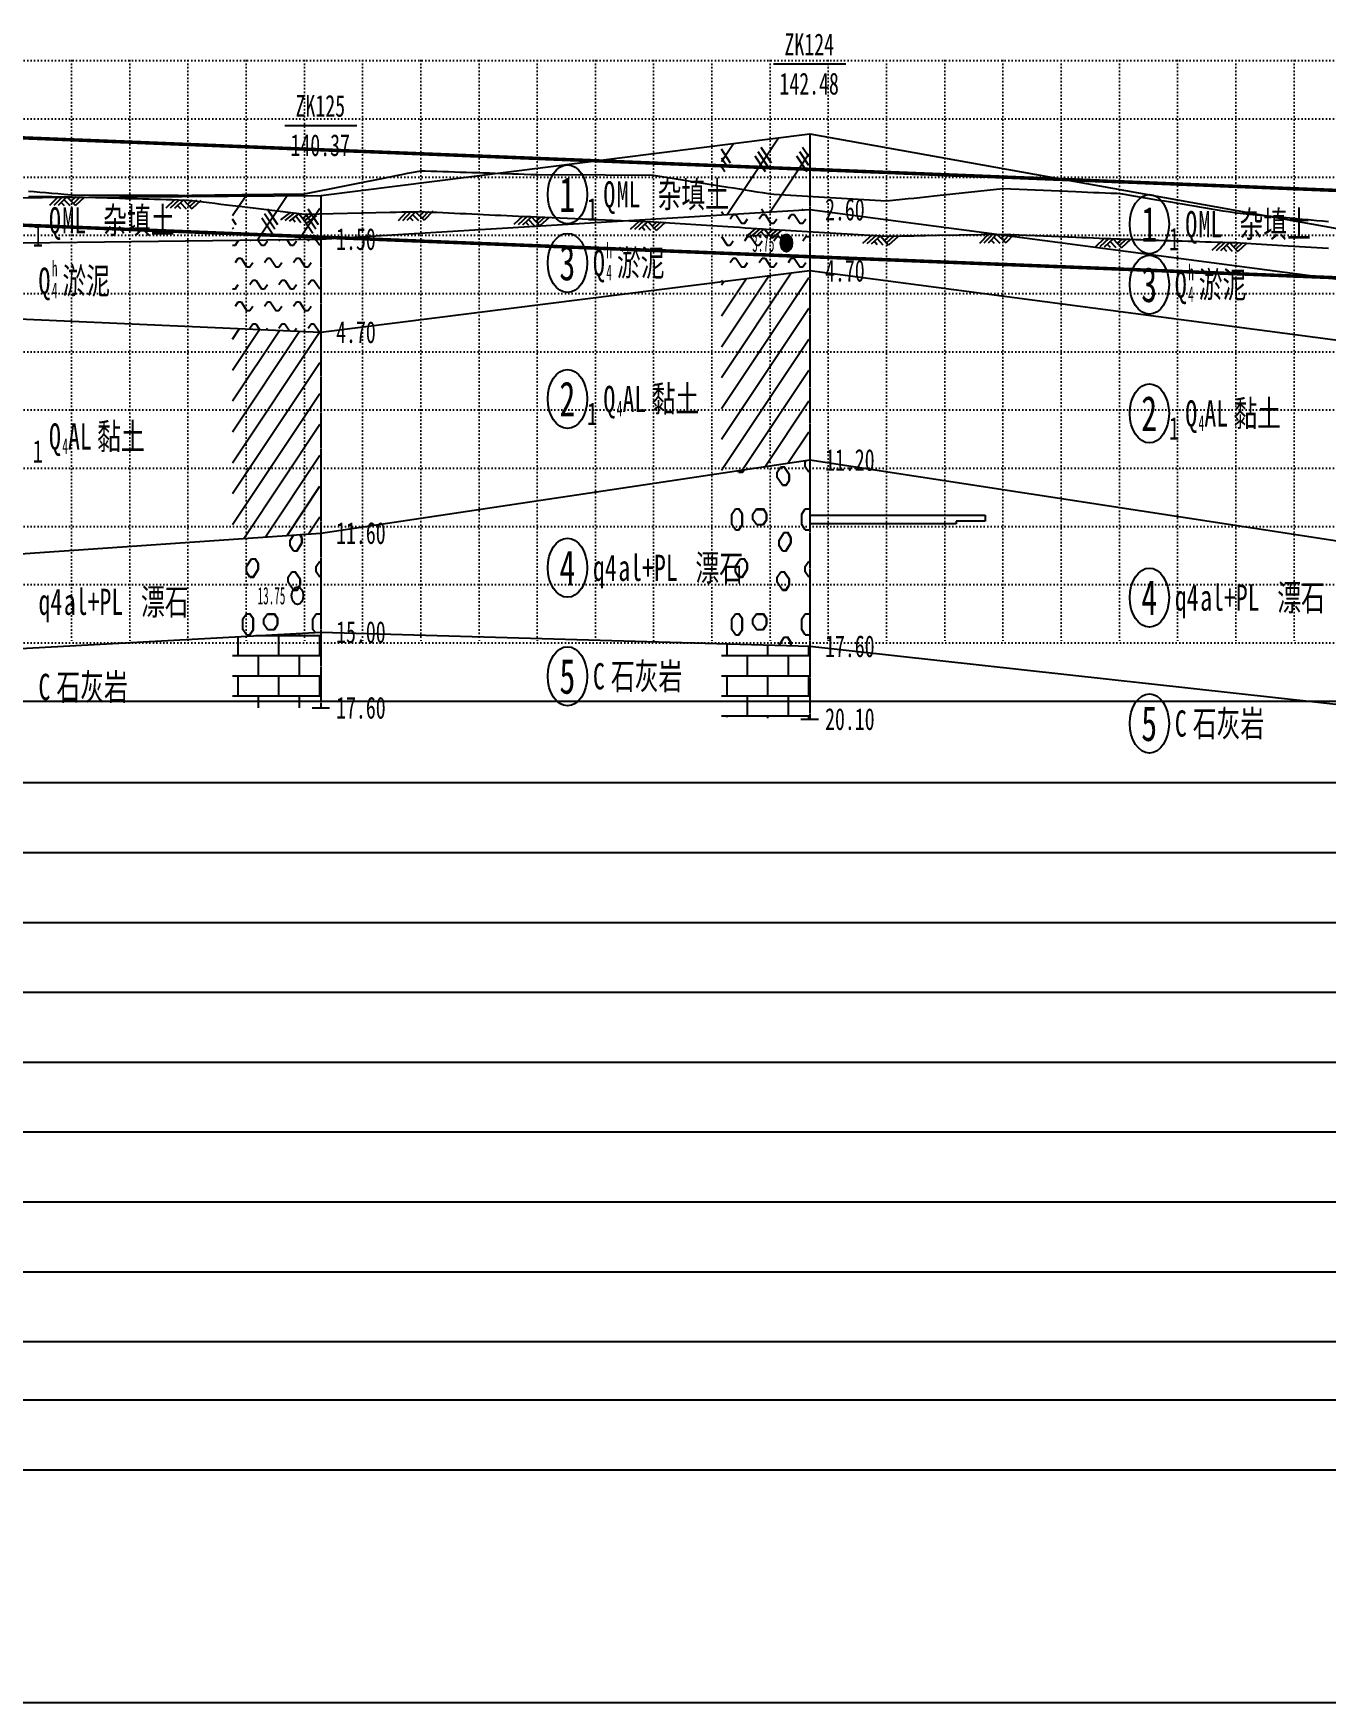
# Model space of a CAD drawing. Extents: x 529262 to 576451, y 2694391 to 2717535.
# Drawn here: x 571869.7 to 572091.7, y 2706953.4 to 2707240 of the extents above; entities that cross this region are included whole.
import ezdxf

# ---------------------------------------------------------------- set-up
doc = ezdxf.new("R2010")
doc.units = 0
doc.linetypes.add('DOT', pattern=[6.35, 0, -6.35])
doc.linetypes.add('sx', pattern=[10, 5, 0, 5, 0])
for name, color, linetype in [('GiCAD_PouMian', 7, 'Continuous'), ('GICAD_QUYANG', 7, 'Continuous'), ('GPSCOMMON', 7, 'Continuous'), ('PP-COM', 7, 'Continuous'), ('地质-原位曲线', 7, 'Continuous'), ('地质-地层符号', 3, 'Continuous'), ('地质-地层线', 7, 'Continuous'), ('地质-地面线', 7, 'Continuous'), ('地质-填充花纹', 4, 'Continuous'), ('地质-文字', 7, 'Continuous'), ('地质-钻孔', 7, 'Continuous'), ('纵断_分栏线', 5, 'Continuous'), ('纵断_地面线', 3, 'Continuous'), ('纵断_标注', 2, 'Continuous'), ('纵断_设计线', 1, 'Continuous'), ('纵断_高程网格', 8, 'DOT')]:
    doc.layers.add(name, color=color, linetype=linetype)
doc.layers.add('纵断雨水管', color=152, linetype='Continuous', lineweight=60)
doc.styles.add('LZ_FONTS_FS', font='', dxfattribs={"width": 0.7})
doc.styles.add('地层编号', font='', dxfattribs={"width": 0.7, "height": 4})
doc.styles.add('层底标注', font='', dxfattribs={"width": 0.7, "height": 2.5})
doc.styles.add('岩土名称', font='', dxfattribs={"width": 0.7, "height": 3})
doc.styles.add('时代', font='', dxfattribs={"width": 0.7, "height": 3})
doc.styles.add('钻孔标注', font='', dxfattribs={"width": 0.7, "height": 2.5})
doc.styles.get('LZ_FONTS_FS').set_extended_font_data('FangSong_GB2312')
doc.styles.get('地层编号').set_extended_font_data('FangSong_GB2312')
doc.styles.get('层底标注').set_extended_font_data('FangSong_GB2312')
doc.styles.get('岩土名称').set_extended_font_data('FangSong_GB2312')
doc.styles.get('时代').set_extended_font_data('FangSong_GB2312')
doc.styles.get('钻孔标注').set_extended_font_data('FangSong_GB2312')
doc.linetypes.add('bzhjcx', pattern='A,0.001,[2,XX1.shx,S=1,R=0,X=1,Y=0],-2', length=2.001)

# ---------------------------------------------------------------- blocks, each defined once
blk = doc.blocks.new('VSDesignLineBlock')
at = {"color": 0, "linetype": 'Continuous'}
for p, q in [((-1.5, 0), (-3, -1.5)), ((-0.75, 0), (-2.25, -1.5)), ((0, 0), (-1.5, -1.5)), ((0, 0), (1.5, -1.5)), ((1.5, 0), (0.75, -0.75)), ((2.25, 0), (1.12, -1.12)), ((3, 0), (1.5, -1.5)), ((-0.98, -0.98), (-0.46, -1.5)), ((-0.5, -0.5), (0.5, -1.5))]:
    blk.add_line(p, q, dxfattribs=at)
blk = doc.blocks.new('A$C08401F54')
at = {"layer": 'GiCAD_PouMian'}
h = blk.add_hatch(color=8, dxfattribs=at)
edge = h.paths.add_edge_path()
edge.add_arc((442.8, -27.79), 1, 0, 360)
at = {"layer": 'GICAD_QUYANG', "color": 8}
for centre in [(442.8, -27.79), (358.81, -68.16)]:
    blk.add_circle(centre, 1, dxfattribs=at)
at = {"layer": '地质-原位曲线', "color": 8, "linetype": 'Continuous'}
for p, q in [((446.95, -58.95), (476.95, -58.95)), ((476.95, -58.95), (476.95, -59.29)), ((471.95, -59.95), (446.95, -59.95)), ((476.95, -59.62), (471.95, -59.62)), ((471.95, -59.62), (471.95, -59.95)), ((476.95, -59.29), (476.95, -59.62))]:
    blk.add_line(p, q, dxfattribs=at)
at = {"layer": '地质-地层符号', "color": 8, "linetype": 'Continuous'}
for centre in [(405.19, -22.22), (505.15, -25.63), (405.19, -30.06), (505.15, -32.55), (405.19, -45.64), (505.15, -47.3), (405.19, -64.97), (505.15, -68.38), (405.19, -77.39), (505.15, -82.8)]:
    blk.add_ellipse(centre, major_axis=(0, 3.38), ratio=1, dxfattribs=at)
at = {"layer": '地质-地层线', "color": 8}
for p, q in [((362.81, -27.33), (446.8, -23.95)), ((446.8, -23.95), (562.72, -34.14)), ((256.31, -28.22), (362.81, -27.33)), ((362.81, -37.99), (446.8, -30.95)), ((446.8, -30.95), (562.72, -41.14)), ((256.31, -34.88), (362.81, -37.99)), ((362.81, -60.99), (446.8, -52.62)), ((446.8, -52.62), (562.72, -64.47)), ((256.31, -65.88), (362.81, -60.99))]:
    blk.add_line(p, q, dxfattribs=at)
at = {"layer": '地质-地层线', "color": 8, "linetype": 'bzhjcx'}
for p, q in [((256.31, -76.22), (362.81, -72.33)), ((362.81, -72.33), (446.8, -73.95)), ((446.8, -73.95), (562.72, -82.47))]:
    blk.add_line(p, q, dxfattribs=at)
at = {"layer": '地质-地面线', "color": 8, "linetype": 'Continuous'}
for p, q in [((362.81, -22.33), (446.8, -15.29)), ((446.8, -15.29), (562.72, -29.14)), ((256.31, -22.88), (362.81, -22.33))]:
    blk.add_line(p, q, dxfattribs=at)
at = {"layer": '地质-填充花纹', "color": 8, "linetype": 'Continuous'}
for p, q in [((431.65, -18.44), (433.71, -16.38)), ((433.22, -18.63), (431.65, -17.06)), ((432.64, -24.52), (441.43, -15.74)), ((440.22, -18.63), (438.45, -16.86)), ((446.65, -17.91), (445.59, -16.86)), ((432.72, -19.13), (431.65, -18.06)), ((432.22, -19.63), (431.65, -19.06)), ((439.22, -19.63), (437.45, -17.86)), ((439.72, -19.13), (437.95, -17.36)), ((440.01, -24.23), (446.65, -17.59)), ((446.36, -19.63), (444.59, -17.86)), ((446.65, -18.91), (445.09, -17.36)), ((347.66, -24.65), (349.92, -22.39)), ((351.97, -27.42), (357.03, -22.36)), ((354.94, -26.2), (353.17, -24.43)), ((355.44, -25.7), (353.67, -23.93)), ((359.1, -27.36), (362.66, -23.79)), ((361.94, -26.2), (360.17, -24.43)), ((362.44, -25.7), (360.67, -23.93)), ((432, -24.55), (431.65, -24.2)), ((433.14, -25.03), (433.64, -24.53)), ((433.64, -24.53), (434.14, -24.53)), ((434.14, -24.54), (435.14, -25.54)), ((438.14, -25.03), (438.64, -24.53)), ((438.87, -24.27), (438.52, -23.93)), ((438.64, -24.53), (439.14, -24.53)), ((439.14, -24.54), (440.14, -25.54)), ((443.14, -25.03), (443.64, -24.53)), ((443.64, -24.53), (444.14, -24.53)), ((444.14, -24.54), (445.14, -25.54)), ((445.6, -24), (445.52, -23.93)), ((348.3, -25.7), (347.66, -25.06)), ((347.8, -26.2), (347.66, -26.06)), ((354.44, -26.7), (352.67, -24.93)), ((361.44, -26.7), (359.67, -24.93)), ((435.14, -25.53), (435.64, -25.53)), ((435.64, -25.53), (436.14, -25.03)), ((440.14, -25.53), (440.64, -25.53)), ((440.64, -25.53), (441.14, -25.03)), ((445.14, -25.53), (445.64, -25.53)), ((445.64, -25.53), (446.14, -25.03)), ((347.66, -28.03), (348.14, -28.03)), ((348.14, -28.03), (348.64, -27.53)), ((350.64, -27.53), (350.75, -27.43)), ((352.01, -27.42), (352.64, -28.04)), ((352.64, -28.03), (353.14, -28.03)), ((353.14, -28.03), (353.64, -27.53)), ((355.64, -27.53), (355.79, -27.39)), ((356.97, -27.38), (357.64, -28.04)), ((357.64, -28.03), (358.14, -28.03)), ((358.14, -28.03), (358.64, -27.53)), ((360.64, -27.53), (360.84, -27.34)), ((361.93, -27.33), (362.64, -28.04)), ((362.64, -28.03), (362.66, -28.03)), ((431.65, -27.06), (432.64, -28.04)), ((432.64, -28.03), (433.14, -28.03)), ((433.14, -28.03), (433.64, -27.53)), ((435.64, -27.53), (436.14, -27.03)), ((436.14, -27.03), (436.64, -27.03)), ((436.64, -27.04), (437.64, -28.04)), ((437.64, -28.03), (438.14, -28.03)), ((438.14, -28.03), (438.64, -27.53)), ((440.64, -27.53), (441.14, -27.03)), ((441.14, -27.03), (441.64, -27.03)), ((441.64, -27.04), (442.64, -28.04)), ((442.64, -28.03), (443.14, -28.03)), ((443.14, -28.03), (443.64, -27.53)), ((445.64, -27.53), (446.14, -27.03)), ((446.14, -27.03), (446.64, -27.03)), ((446.64, -27.04), (446.65, -27.06)), ((348.14, -30.03), (348.64, -29.53)), ((348.64, -29.53), (349.14, -29.53)), ((349.14, -29.54), (350.14, -30.54)), ((350.14, -30.53), (350.64, -30.53)), ((350.64, -30.53), (351.14, -30.03)), ((353.14, -30.03), (353.64, -29.53)), ((353.64, -29.53), (354.14, -29.53)), ((354.14, -29.54), (355.14, -30.54)), ((355.14, -30.53), (355.64, -30.53)), ((355.64, -30.53), (356.14, -30.03)), ((358.14, -30.03), (358.64, -29.53)), ((358.64, -29.53), (359.14, -29.53)), ((359.14, -29.54), (360.14, -30.54)), ((360.14, -30.53), (360.64, -30.53)), ((360.64, -30.53), (361.14, -30.03)), ((433.14, -30.03), (433.64, -29.53)), ((433.64, -29.53), (434.14, -29.53)), ((434.14, -29.54), (435.14, -30.54)), ((435.14, -30.53), (435.64, -30.53)), ((435.64, -30.53), (436.14, -30.03)), ((438.14, -30.03), (438.64, -29.53)), ((438.64, -29.53), (439.14, -29.53)), ((439.14, -29.54), (440.14, -30.54)), ((440.14, -30.53), (440.64, -30.53)), ((440.64, -30.53), (441.14, -30.03)), ((443.14, -30.03), (443.64, -29.53)), ((443.64, -29.53), (444.14, -29.53)), ((444.14, -29.54), (445.14, -30.54)), ((445.14, -30.53), (445.64, -30.53)), ((445.64, -30.53), (446.14, -30.03)), ((350.64, -32.53), (351.14, -32.03)), ((351.14, -32.03), (351.64, -32.03)), ((351.64, -32.04), (352.64, -33.04)), ((355.64, -32.53), (356.14, -32.03)), ((356.14, -32.03), (356.64, -32.03)), ((356.64, -32.04), (357.64, -33.04)), ((360.64, -32.53), (361.14, -32.03)), ((361.14, -32.03), (361.64, -32.03)), ((361.64, -32.04), (362.64, -33.04)), ((431.65, -43.19), (443.62, -31.22)), ((431.65, -39.66), (439.77, -31.54)), ((431.65, -46.73), (446.65, -31.73)), ((431.65, -36.12), (435.91, -31.87)), ((431.65, -32.06), (431.8, -32.21)), ((431.65, -32.59), (432.05, -32.19)), ((347.66, -33.03), (348.14, -33.03)), ((348.14, -33.03), (348.64, -32.53)), ((352.64, -33.03), (353.14, -33.03)), ((353.14, -33.03), (353.64, -32.53)), ((357.64, -33.03), (358.14, -33.03)), ((358.14, -33.03), (358.64, -32.53)), ((362.64, -33.03), (362.66, -33.03)), ((348.14, -35.03), (348.64, -34.53)), ((348.64, -34.53), (349.14, -34.53)), ((349.14, -34.54), (350.14, -35.54)), ((350.14, -35.53), (350.64, -35.53)), ((350.64, -35.53), (351.14, -35.03)), ((353.14, -35.03), (353.64, -34.53)), ((353.64, -34.53), (354.14, -34.53)), ((354.14, -34.54), (355.14, -35.54)), ((355.14, -35.53), (355.64, -35.53)), ((355.64, -35.53), (356.14, -35.03)), ((358.14, -35.03), (358.64, -34.53)), ((358.64, -34.53), (359.14, -34.53)), ((359.14, -34.54), (360.14, -35.54)), ((360.14, -35.53), (360.64, -35.53)), ((360.64, -35.53), (361.14, -35.03)), ((431.65, -50.26), (446.65, -35.26)), ((347.66, -38.79), (348.87, -37.59)), ((347.66, -42.33), (352.3, -37.69)), ((347.66, -45.86), (355.74, -37.79)), ((347.66, -49.4), (359.18, -37.89)), ((347.66, -52.94), (362.61, -37.99)), ((348.6, -37.58), (348.64, -37.53)), ((350.64, -37.53), (351.14, -37.03)), ((351.14, -37.03), (351.64, -37.03)), ((351.64, -37.04), (352.28, -37.69)), ((353.46, -37.72), (353.64, -37.53)), ((355.64, -37.53), (356.14, -37.03)), ((356.14, -37.03), (356.64, -37.03)), ((356.64, -37.04), (357.43, -37.84)), ((358.32, -37.86), (358.64, -37.53)), ((360.64, -37.53), (361.14, -37.03)), ((361.14, -37.03), (361.64, -37.03)), ((361.64, -37.04), (362.58, -37.99)), ((431.65, -53.8), (446.65, -38.8)), ((347.66, -56.47), (362.66, -41.47)), ((435.21, -53.78), (446.65, -42.34)), ((347.66, -60.01), (362.66, -45.01)), ((439.14, -53.38), (446.65, -45.87)), ((349.6, -61.6), (362.66, -48.54)), ((443.06, -52.99), (446.65, -49.41)), ((353.31, -61.43), (362.66, -52.08)), ((441.24, -54.03), (441.84, -53.43)), ((441.84, -53.43), (442.44, -53.43)), ((443.28, -54.33), (442.38, -53.43)), ((443.34, -54.33), (442.44, -53.43)), ((446.04, -52.83), (446.2, -52.68)), ((446.04, -53.43), (446.04, -52.83)), ((446.64, -54.03), (446.04, -53.43)), ((434.64, -54.03), (434.46, -53.85)), ((434.64, -53.97), (435.24, -53.97)), ((434.64, -54.03), (435.24, -54.03)), ((435.18, -54.03), (435.47, -53.75)), ((435.24, -54.03), (435.54, -53.74)), ((441.24, -54.63), (441.24, -54.03)), ((442.14, -55.53), (441.24, -54.63)), ((442.68, -55.53), (443.28, -54.93)), ((442.74, -55.53), (443.34, -54.93)), ((443.28, -54.93), (443.28, -54.33)), ((443.34, -54.93), (443.34, -54.33)), ((446.64, -53.97), (446.65, -53.97)), ((446.64, -54.03), (446.65, -54.03)), ((357.02, -61.26), (362.66, -55.61)), ((442.14, -55.47), (442.74, -55.47)), ((442.14, -55.53), (442.74, -55.53)), ((360.72, -61.09), (362.66, -59.15)), ((433.44, -58.83), (434.04, -58.23)), ((433.44, -60.03), (433.44, -58.83)), ((434.04, -58.23), (434.64, -58.23)), ((435.18, -58.83), (434.58, -58.23)), ((435.24, -58.83), (434.64, -58.23)), ((435.18, -60.03), (435.18, -58.83)), ((435.24, -60.03), (435.24, -58.83)), ((437.04, -58.83), (437.64, -58.23)), ((437.04, -59.43), (437.04, -58.83)), ((437.64, -58.23), (438.84, -58.23)), ((437.64, -58.29), (438.84, -58.29)), ((439.38, -58.83), (438.78, -58.23)), ((439.44, -58.83), (438.84, -58.23)), ((439.38, -59.43), (439.38, -58.83)), ((439.44, -59.43), (439.44, -58.83)), ((445.44, -58.83), (446.04, -58.23)), ((445.44, -60.03), (445.44, -58.83)), ((446.04, -58.23), (446.64, -58.23)), ((446.65, -58.3), (446.58, -58.23)), ((446.65, -58.24), (446.64, -58.23)), ((359.64, -61.53), (359.27, -61.16)), ((434.04, -60.63), (433.44, -60.03)), ((434.04, -60.63), (434.64, -60.63)), ((434.58, -60.63), (435.18, -60.03)), ((434.64, -60.63), (435.24, -60.03)), ((437.64, -60.03), (437.04, -59.43)), ((437.64, -60.03), (438.84, -60.03)), ((438.78, -60.03), (439.38, -59.43)), ((438.84, -60.03), (439.44, -59.43)), ((441.54, -61.83), (442.44, -60.93)), ((442.38, -60.93), (442.98, -60.93)), ((442.44, -60.93), (443.04, -60.93)), ((443.58, -61.53), (442.98, -60.93)), ((443.64, -61.53), (443.04, -60.93)), ((446.04, -60.63), (445.44, -60.03)), ((446.04, -60.63), (446.64, -60.63)), ((446.58, -60.63), (446.65, -60.57)), ((446.64, -60.63), (446.65, -60.63)), ((357.54, -61.83), (358.17, -61.21)), ((357.54, -62.43), (357.54, -61.83)), ((358.14, -63.03), (357.54, -62.43)), ((358.14, -63.03), (358.74, -63.03)), ((358.68, -63.03), (359.58, -62.13)), ((358.74, -63.03), (359.64, -62.13)), ((359.58, -61.53), (359.21, -61.16)), ((359.58, -62.13), (359.58, -61.53)), ((359.64, -62.13), (359.64, -61.53)), ((441.54, -62.43), (441.54, -61.83)), ((442.14, -63.03), (441.54, -62.43)), ((442.14, -63.03), (442.74, -63.03)), ((442.68, -63.03), (443.58, -62.13)), ((442.74, -63.03), (443.64, -62.13)), ((443.58, -62.13), (443.58, -61.53)), ((443.64, -62.13), (443.64, -61.53)), ((350.04, -64.83), (350.94, -63.93)), ((350.04, -65.43), (350.04, -64.83)), ((350.94, -63.93), (351.54, -63.93)), ((352.08, -64.53), (351.48, -63.93)), ((352.14, -64.53), (351.54, -63.93)), ((352.08, -65.13), (352.08, -64.53)), ((352.14, -65.13), (352.14, -64.53)), ((362.04, -64.83), (362.66, -64.22)), ((362.04, -65.43), (362.04, -64.83)), ((434.04, -64.83), (434.94, -63.93)), ((434.04, -65.43), (434.04, -64.83)), ((434.94, -63.93), (435.54, -63.93)), ((436.08, -64.53), (435.48, -63.93)), ((436.14, -64.53), (435.54, -63.93)), ((436.08, -65.13), (436.08, -64.53)), ((436.14, -65.13), (436.14, -64.53)), ((446.04, -64.83), (446.65, -64.23)), ((446.04, -65.43), (446.04, -64.83)), ((350.64, -66.03), (350.04, -65.43)), ((350.64, -65.97), (351.24, -65.97)), ((350.64, -66.03), (351.24, -66.03)), ((351.18, -66.03), (352.08, -65.13)), ((351.24, -66.03), (352.14, -65.13)), ((357.24, -66.03), (357.84, -65.43)), ((357.24, -66.63), (357.24, -66.03)), ((358.14, -67.53), (357.24, -66.63)), ((357.84, -65.43), (358.44, -65.43)), ((359.28, -66.33), (358.38, -65.43)), ((359.34, -66.33), (358.44, -65.43)), ((359.28, -66.93), (359.28, -66.33)), ((359.34, -66.93), (359.34, -66.33)), ((362.64, -66.03), (362.04, -65.43)), ((362.64, -65.97), (362.66, -65.97)), ((362.64, -66.03), (362.66, -66.03)), ((434.64, -66.03), (434.04, -65.43)), ((434.64, -65.97), (435.24, -65.97)), ((434.64, -66.03), (435.24, -66.03)), ((435.18, -66.03), (436.08, -65.13)), ((435.24, -66.03), (436.14, -65.13)), ((441.24, -66.03), (441.84, -65.43)), ((441.24, -66.63), (441.24, -66.03)), ((442.14, -67.53), (441.24, -66.63)), ((441.84, -65.43), (442.44, -65.43)), ((443.28, -66.33), (442.38, -65.43)), ((443.34, -66.33), (442.44, -65.43)), ((443.28, -66.93), (443.28, -66.33)), ((443.34, -66.93), (443.34, -66.33)), ((446.64, -66.03), (446.04, -65.43)), ((446.64, -65.97), (446.65, -65.97)), ((446.64, -66.03), (446.65, -66.03)), ((358.14, -67.47), (358.74, -67.47)), ((358.14, -67.53), (358.74, -67.53)), ((358.68, -67.53), (359.28, -66.93)), ((358.74, -67.53), (359.34, -66.93)), ((442.14, -67.47), (442.74, -67.47)), ((442.14, -67.53), (442.74, -67.53)), ((442.68, -67.53), (443.28, -66.93)), ((442.74, -67.53), (443.34, -66.93)), ((349.44, -70.83), (350.04, -70.23)), ((350.04, -70.23), (350.64, -70.23)), ((351.18, -70.83), (350.58, -70.23)), ((351.24, -70.83), (350.64, -70.23)), ((353.04, -70.83), (353.64, -70.23)), ((353.64, -70.23), (354.84, -70.23)), ((353.64, -70.29), (354.84, -70.29)), ((355.38, -70.83), (354.78, -70.23)), ((355.44, -70.83), (354.84, -70.23)), ((361.44, -70.83), (362.04, -70.23)), ((362.04, -70.23), (362.64, -70.23)), ((362.66, -70.31), (362.58, -70.23)), ((362.66, -70.25), (362.64, -70.23)), ((433.44, -70.83), (434.04, -70.23)), ((434.04, -70.23), (434.64, -70.23)), ((435.18, -70.83), (434.58, -70.23)), ((435.24, -70.83), (434.64, -70.23)), ((437.04, -70.83), (437.64, -70.23)), ((437.64, -70.23), (438.84, -70.23)), ((437.64, -70.29), (438.84, -70.29)), ((439.38, -70.83), (438.78, -70.23)), ((439.44, -70.83), (438.84, -70.23)), ((445.44, -70.83), (446.04, -70.23)), ((446.04, -70.23), (446.64, -70.23)), ((446.65, -70.3), (446.58, -70.23)), ((446.65, -70.24), (446.64, -70.23)), ((349.44, -72.03), (349.44, -70.83)), ((350.04, -72.63), (349.44, -72.03)), ((350.58, -72.63), (351.18, -72.03)), ((350.64, -72.63), (351.24, -72.03)), ((351.18, -72.03), (351.18, -70.83)), ((351.24, -72.03), (351.24, -70.83)), ((353.04, -71.43), (353.04, -70.83)), ((353.64, -72.03), (353.04, -71.43)), ((353.64, -72.03), (354.84, -72.03)), ((354.78, -72.03), (355.38, -71.43)), ((354.84, -72.03), (355.44, -71.43)), ((355.38, -71.43), (355.38, -70.83)), ((355.44, -71.43), (355.44, -70.83)), ((359.14, -72.73), (359.14, -72.46)), ((361.44, -72.03), (361.44, -70.83)), ((361.77, -72.36), (361.44, -72.03)), ((433.44, -72.03), (433.44, -70.83)), ((434.04, -72.63), (433.44, -72.03)), ((434.58, -72.63), (435.18, -72.03)), ((434.64, -72.63), (435.24, -72.03)), ((435.18, -72.03), (435.18, -70.83)), ((435.24, -72.03), (435.24, -70.83)), ((437.04, -71.43), (437.04, -70.83)), ((437.64, -72.03), (437.04, -71.43)), ((437.64, -72.03), (438.84, -72.03)), ((438.78, -72.03), (439.38, -71.43)), ((438.84, -72.03), (439.44, -71.43)), ((439.38, -71.43), (439.38, -70.83)), ((439.44, -71.43), (439.44, -70.83)), ((445.44, -72.03), (445.44, -70.83)), ((446.04, -72.63), (445.44, -72.03)), ((446.58, -72.63), (446.65, -72.57)), ((348.64, -75.03), (348.64, -72.84)), ((350.04, -72.63), (350.64, -72.63)), ((351.65, -72.73), (362.66, -72.73)), ((352.14, -72.73), (352.14, -72.72)), ((355.64, -75.03), (355.64, -72.73)), ((362.64, -75.03), (362.64, -72.73)), ((432.64, -75.03), (432.64, -73.68)), ((434.04, -72.63), (434.64, -72.63)), ((439.64, -75.03), (439.64, -73.81)), ((441.54, -73.83), (442.44, -72.93)), ((441.54, -73.85), (441.54, -73.83)), ((442.38, -72.93), (442.98, -72.93)), ((442.44, -72.93), (443.04, -72.93)), ((443.58, -73.53), (442.98, -72.93)), ((443.64, -73.53), (443.04, -72.93)), ((443.58, -73.89), (443.58, -73.53)), ((443.64, -73.89), (443.64, -73.53)), ((446.04, -72.63), (446.64, -72.63)), ((446.64, -72.63), (446.65, -72.63)), ((446.64, -75.03), (446.64, -73.95)), ((347.66, -75.03), (362.66, -75.03)), ((352.14, -77.33), (352.14, -75.03)), ((359.14, -77.33), (359.14, -75.03)), ((431.65, -75.03), (446.65, -75.03)), ((436.14, -77.33), (436.14, -75.03)), ((443.14, -77.33), (443.14, -75.03)), ((347.66, -77.33), (362.66, -77.33)), ((348.64, -79.63), (348.64, -77.33)), ((355.64, -79.63), (355.64, -77.33)), ((362.64, -79.63), (362.64, -77.33)), ((431.65, -77.33), (446.65, -77.33)), ((432.64, -79.63), (432.64, -77.33)), ((439.64, -79.63), (439.64, -77.33)), ((446.64, -79.63), (446.64, -77.33)), ((347.66, -79.63), (362.66, -79.63)), ((352.14, -80.99), (352.14, -79.63)), ((359.14, -80.99), (359.14, -79.63)), ((431.65, -79.63), (446.65, -79.63)), ((436.14, -81.93), (436.14, -79.63)), ((443.14, -81.93), (443.14, -79.63)), ((431.65, -81.93), (446.65, -81.93)), ((432.64, -82.07), (432.64, -81.93)), ((439.64, -82.18), (439.64, -81.93)), ((446.64, -82.28), (446.64, -81.93))]:
    blk.add_line(p, q, dxfattribs=at)
at = {"layer": '地质-钻孔', "color": 8, "linetype": 'Continuous'}
for p, q in [((440.61, -7.29), (452.99, -7.29)), ((356.62, -14.33), (369, -14.33)), ((361.31, -80.99), (364.31, -80.99)), ((445.3, -82.29), (448.3, -82.29))]:
    blk.add_line(p, q, dxfattribs=at)
at = {"layer": '地质-钻孔', "color": 8, "linetype": 'sx'}
for p, q in [((446.8, -15.29), (446.8, -82.29)), ((362.81, -22.33), (362.81, -80.99))]:
    blk.add_line(p, q, dxfattribs=at)
at = {"layer": 'GICAD_QUYANG', "color": 8, "linetype": 'Continuous', "style": 'LZ_FONTS_FS', "width": 0.7}
for s, p in [('3.75', (436.93, -28.79)), ('13.75', (351.97, -69.16))]:
    blk.add_text(s, height=2, dxfattribs=at).set_placement(p)
at = {"layer": '地质-地层符号', "color": 8, "linetype": 'Continuous'}
for s, height, style, p in [('1', 4, '地层编号', (403.81, -24.22)), ('Q', 3, '时代', (411.37, -23.72)), ('ML', 3, '时代', (413.65, -23.72)), ('杂填土', 3, '岩土名称', (420.68, -23.72)), ('1', 2.6, '地层编号', (408.57, -25.22)), ('Q', 3, '时代', (316.13, -26.69)), ('ML', 3, '时代', (318.41, -26.69)), ('杂填土', 3, '岩土名称', (325.43, -26.69)), ('1', 4, '地层编号', (503.76, -27.63)), ('Q', 3, '时代', (511.33, -27.13)), ('ML', 3, '时代', (513.6, -27.13)), ('杂填土', 3, '岩土名称', (520.63, -27.13)), ('1', 2.6, '地层编号', (313.33, -28.19)), ('1', 2.6, '地层编号', (508.53, -28.63)), ('3', 4, '地层编号', (403.81, -32.06)), ('Q', 3, '时代', (409.57, -31.56)), ('淤泥', 3, '岩土名称', (413.69, -31.56)), ('Q', 3, '时代', (314.33, -33.61)), ('淤泥', 3, '岩土名称', (318.44, -33.61)), ('3', 4, '地层编号', (503.76, -34.55)), ('Q', 3, '时代', (509.53, -34.05)), ('淤泥', 3, '岩土名称', (513.64, -34.05)), ('2', 4, '地层编号', (403.81, -47.64)), ('黏土', 3, '岩土名称', (419.64, -47.14)), ('Q', 3, '时代', (411.37, -47.14)), ('AL', 3, '时代', (414.65, -47.14)), ('2', 4, '地层编号', (503.76, -49.3)), ('Q', 3, '时代', (511.33, -48.8)), ('AL', 3, '时代', (514.6, -48.8)), ('黏土', 3, '岩土名称', (519.59, -48.8)), ('1', 2.6, '地层编号', (408.57, -48.64)), ('1', 2.6, '地层编号', (508.53, -50.3)), ('Q', 3, '时代', (316.13, -51.44)), ('AL', 3, '时代', (319.4, -51.44)), ('黏土', 3, '岩土名称', (324.39, -51.44)), ('1', 2.6, '地层编号', (313.33, -52.94)), ('4', 4, '地层编号', (403.81, -66.97)), ('q4', 3, '时代', (409.57, -66.47)), ('al+PL', 3, '时代', (413.93, -66.47)), ('漂石', 3, '岩土名称', (427.18, -66.47)), ('4', 4, '地层编号', (503.76, -70.38)), ('al+PL', 3, '时代', (513.88, -69.88)), ('漂石', 3, '岩土名称', (527.14, -69.88)), ('q4', 3, '时代', (314.33, -70.36)), ('al+PL', 3, '时代', (318.68, -70.36)), ('漂石', 3, '岩土名称', (331.94, -70.36)), ('q4', 3, '时代', (509.53, -69.88)), ('5', 4, '地层编号', (403.81, -79.39)), ('C', 3, '时代', (409.57, -78.89)), ('石灰岩', 3, '岩土名称', (412.65, -78.89)), ('C', 3, '时代', (314.33, -80.11)), ('石灰岩', 3, '岩土名称', (317.41, -80.11)), ('5', 4, '地层编号', (503.76, -84.8)), ('C', 3, '时代', (509.53, -84.3)), ('石灰岩', 3, '岩土名称', (512.61, -84.3))]:
    blk.add_text(s, height=height, dxfattribs=dict(at, style=style)).set_placement(p)
at = {"layer": '地质-地层符号', "color": 8, "linetype": 'Continuous', "style": '时代', "width": 0.8}
for s, p in [('h', (411.85, -29.56)), ('h', (316.61, -31.61)), ('4', (411.85, -32.06)), ('h', (511.81, -32.05)), ('4', (316.61, -34.11)), ('4', (511.81, -34.55)), ('4', (413.65, -47.64)), ('4', (513.6, -49.3)), ('4', (318.41, -51.94))]:
    blk.add_text(s, height=1.8, dxfattribs=at).set_placement(p)
at = {"layer": '地质-文字', "color": 8, "linetype": 'Continuous', "style": '层底标注'}
for s, p in [('2.60', (449.45, -25.2)), ('1.50', (365.46, -28.58)), ('4.70', (449.45, -32.2)), ('4.70', (365.46, -39.24)), ('11.20', (449.45, -53.87)), ('11.60', (365.46, -62.24)), ('15.00', (365.46, -73.58)), ('17.60', (449.45, -75.2)), ('17.60', (365.46, -82.24)), ('20.10', (449.45, -83.54))]:
    blk.add_text(s, height=2.5, dxfattribs=at).set_placement(p)
at = {"layer": '地质-钻孔', "color": 8, "linetype": 'Continuous', "style": '钻孔标注'}
for s, p in [('ZK124', (442.48, -6.29)), ('142.48', (441.61, -10.79)), ('ZK125', (358.49, -13.33)), ('140.37', (357.62, -17.83))]:
    blk.add_text(s, height=2.5, dxfattribs=at).set_placement(p)

msp = doc.modelspace()

# ---------------------------------------------------------------- linework, layer by layer
at = {"layer": 'PP-COM'}
msp.add_line((571451.269, 2706953.361), (576451.269, 2706953.361), dxfattribs=at)
at = {"layer": '纵断_分栏线'}
for p, q in [((571556.269, 2707125.361), (573725.219, 2707125.361)), ((571556.269, 2707111.361), (573725.219, 2707111.361)), ((571556.269, 2707099.361), (573725.219, 2707099.361)), ((571556.269, 2707087.361), (573725.219, 2707087.361)), ((571556.269, 2707075.361), (573725.219, 2707075.361)), ((571556.269, 2707063.361), (573725.219, 2707063.361)), ((571556.269, 2707051.361), (573725.219, 2707051.361)), ((571556.269, 2707039.361), (573725.219, 2707039.361)), ((571556.269, 2707027.361), (573725.219, 2707027.361)), ((571556.269, 2707015.361), (573725.219, 2707015.361)), ((571556.269, 2707005.361), (573725.219, 2707005.361)), ((571556.269, 2706993.361), (573725.219, 2706993.361))]:
    msp.add_line(p, q, dxfattribs=at)
at = {"layer": '纵断_地面线'}
msp.add_lwpolyline([(571868.852, 2707212.961), (571869.852, 2707212.871), (571870.852, 2707212.786), (571871.852, 2707212.696), (571872.907, 2707212.606), (571873.907, 2707212.516), (571875.033, 2707212.421), (571876.269, 2707212.311), (571884.533, 2707212.271), (571885.533, 2707212.266), (571886.533, 2707212.261), (571887.533, 2707212.256), (571888.533, 2707212.251), (571889.533, 2707212.246), (571890.533, 2707212.246), (571891.533, 2707212.241), (571892.533, 2707212.236), (571893.533, 2707212.231), (571894.594, 2707212.226), (571896.269, 2707212.216), (571896.908, 2707212.226), (571897.908, 2707212.241), (571898.908, 2707212.251), (571899.908, 2707212.266), (571900.908, 2707212.281), (571901.908, 2707212.296), (571902.908, 2707212.306), (571903.908, 2707212.321), (571905.587, 2707212.346), (571916.269, 2707212.491), (571931.01, 2707215.406), (571932.01, 2707215.606), (571933.01, 2707215.801), (571934.01, 2707216.001), (571935.01, 2707216.196), (571936.01, 2707216.396), (571936.269, 2707216.446), (571937.01, 2707216.421), (571938.044, 2707216.386), (571939.044, 2707216.356), (571940.044, 2707216.321), (571941.044, 2707216.291), (571942.044, 2707216.256), (571943.044, 2707216.221), (571944.044, 2707216.191), (571945.044, 2707216.156), (571946.044, 2707216.126), (571947.044, 2707216.091), (571948.044, 2707216.056), (571949.044, 2707216.026), (571950.044, 2707215.991), (571951.044, 2707215.961), (571952.044, 2707215.926), (571953.044, 2707215.891), (571954.044, 2707215.861), (571955.166, 2707215.821), (571956.269, 2707215.786), (571967.952, 2707215.726), (571976.269, 2707215.686), (571988.994, 2707213.646), (571989.994, 2707213.486), (571990.994, 2707213.326), (571991.994, 2707213.166), (571992.994, 2707213.006), (571993.994, 2707212.846), (571994.994, 2707212.686), (571996.269, 2707212.481), (571996.912, 2707212.441), (572016.269, 2707211.261), (572018.975, 2707211.546), (572019.975, 2707211.651), (572020.975, 2707211.756), (572021.975, 2707211.861), (572022.975, 2707211.966), (572024.955, 2707212.176), (572036.269, 2707213.366), (572048.809, 2707212.851), (572049.809, 2707212.811), (572050.809, 2707212.771), (572051.809, 2707212.731), (572052.809, 2707212.686), (572053.809, 2707212.646), (572054.809, 2707212.606), (572055.809, 2707212.566), (572056.269, 2707212.546), (572056.809, 2707212.456), (572058.042, 2707212.251), (572059.042, 2707212.086), (572060.042, 2707211.916), (572061.042, 2707211.751), (572062.042, 2707211.586), (572063.042, 2707211.416), (572064.042, 2707211.251), (572065.042, 2707211.081), (572066.042, 2707210.916), (572067.042, 2707210.751), (572068.042, 2707210.581), (572069.042, 2707210.416), (572070.042, 2707210.251), (572071.042, 2707210.081), (572072.042, 2707209.916), (572073.042, 2707209.751), (572074.042, 2707209.581), (572075.042, 2707209.416), (572076.042, 2707209.251), (572076.269, 2707209.211), (572077.042, 2707209.136), (572078.042, 2707209.046), (572079.764, 2707208.881), (572086.19, 2707208.281), (572087.19, 2707208.186), (572088.19, 2707208.091), (572089.19, 2707207.996), (572090.19, 2707207.901), (572091.19, 2707207.811), (572092.19, 2707207.716)], dxfattribs=at)
at = {"layer": '纵断_设计线'}
msp.add_lwpolyline([(571868.852, 2707212.043), (571869.852, 2707212.031), (571870.852, 2707212.02), (571871.852, 2707212.008), (571872.908, 2707211.995), (571873.908, 2707211.984), (571875.033, 2707211.97), (571876.269, 2707211.956), (571884.534, 2707211.729), (571885.534, 2707211.701), (571886.534, 2707211.674), (571887.534, 2707211.646), (571888.534, 2707211.619), (571889.534, 2707211.591), (571890.534, 2707211.564), (571891.534, 2707211.536), (571892.534, 2707211.509), (571893.534, 2707211.481), (571894.595, 2707211.452), (571896.269, 2707211.406), (571896.908, 2707211.329), (571897.908, 2707211.209), (571898.908, 2707211.089), (571899.908, 2707210.969), (571900.908, 2707210.849), (571901.908, 2707210.729), (571902.908, 2707210.609), (571903.908, 2707210.489), (571905.587, 2707210.288), (571916.269, 2707209.006), (571931.01, 2707209.319), (571932.01, 2707209.34), (571933.01, 2707209.362), (571934.01, 2707209.383), (571935.01, 2707209.404), (571936.01, 2707209.425), (571936.269, 2707209.431), (571937.01, 2707209.397), (571938.044, 2707209.349), (571939.044, 2707209.303), (571940.044, 2707209.256), (571941.044, 2707209.21), (571942.044, 2707209.164), (571943.044, 2707209.118), (571944.044, 2707209.071), (571945.044, 2707209.025), (571946.044, 2707208.979), (571947.044, 2707208.933), (571948.044, 2707208.886), (571949.044, 2707208.84), (571950.044, 2707208.794), (571951.044, 2707208.748), (571952.044, 2707208.701), (571953.044, 2707208.655), (571954.044, 2707208.609), (571955.166, 2707208.557), (571956.269, 2707208.506), (571967.952, 2707208.03), (571976.269, 2707207.691), (571988.994, 2707206.854), (571989.994, 2707206.788), (571990.994, 2707206.723), (571991.994, 2707206.657), (571992.994, 2707206.591), (571993.994, 2707206.525), (571994.994, 2707206.46), (571996.269, 2707206.376), (571996.913, 2707206.338), (572016.269, 2707205.206), (572018.975, 2707205.251), (572019.975, 2707205.268), (572020.975, 2707205.285), (572021.975, 2707205.301), (572022.975, 2707205.318), (572024.956, 2707205.351), (572036.269, 2707205.541), (572048.809, 2707205.033), (572049.809, 2707204.993), (572050.809, 2707204.952), (572051.809, 2707204.912), (572052.809, 2707204.871), (572053.809, 2707204.831), (572054.809, 2707204.79), (572055.809, 2707204.75), (572056.269, 2707204.731), (572056.809, 2707204.714), (572058.042, 2707204.674), (572059.042, 2707204.642), (572060.042, 2707204.61), (572061.042, 2707204.578), (572062.042, 2707204.546), (572063.042, 2707204.514), (572064.042, 2707204.482), (572065.042, 2707204.45), (572066.042, 2707204.418), (572067.042, 2707204.386), (572068.042, 2707204.354), (572069.042, 2707204.322), (572070.042, 2707204.29), (572071.042, 2707204.258), (572072.042, 2707204.226), (572073.042, 2707204.194), (572074.042, 2707204.162), (572075.042, 2707204.13), (572076.042, 2707204.098), (572076.269, 2707204.091), (572077.042, 2707204.046), (572078.042, 2707203.988), (572079.764, 2707203.887), (572086.19, 2707203.513), (572087.19, 2707203.455), (572088.19, 2707203.397), (572089.19, 2707203.338), (572090.19, 2707203.28), (572091.19, 2707203.222), (572092.19, 2707203.164)], dxfattribs=at)
at = {"layer": '纵断_高程网格', "ltscale": 0.0787}
for p, q in [((571556.269, 2707235.361), (573725.219, 2707235.361)), ((571876.269, 2707235.361), (571876.269, 2707135.361)), ((571886.269, 2707235.361), (571886.269, 2707135.361)), ((571896.269, 2707235.361), (571896.269, 2707135.361)), ((571906.269, 2707235.361), (571906.269, 2707135.361)), ((571916.269, 2707235.361), (571916.269, 2707135.361)), ((571926.269, 2707235.361), (571926.269, 2707135.361)), ((571936.269, 2707235.361), (571936.269, 2707135.361)), ((571946.269, 2707235.361), (571946.269, 2707135.361)), ((571956.269, 2707235.361), (571956.269, 2707135.361)), ((571966.269, 2707235.361), (571966.269, 2707135.361)), ((571976.269, 2707235.361), (571976.269, 2707135.361)), ((571986.269, 2707235.361), (571986.269, 2707135.361)), ((571996.269, 2707235.361), (571996.269, 2707135.361)), ((572006.269, 2707235.361), (572006.269, 2707135.361)), ((572016.269, 2707235.361), (572016.269, 2707135.361)), ((572026.269, 2707235.361), (572026.269, 2707135.361)), ((572036.269, 2707235.361), (572036.269, 2707135.361)), ((572046.269, 2707235.361), (572046.269, 2707135.361)), ((572056.269, 2707235.361), (572056.269, 2707135.361)), ((572066.269, 2707235.361), (572066.269, 2707135.361)), ((572076.269, 2707235.361), (572076.269, 2707135.361)), ((572086.269, 2707235.361), (572086.269, 2707135.361)), ((571556.269, 2707225.361), (573725.219, 2707225.361)), ((571556.269, 2707215.361), (573725.219, 2707215.361)), ((571556.269, 2707205.361), (573725.219, 2707205.361)), ((571556.269, 2707195.361), (573725.219, 2707195.361)), ((571556.269, 2707185.361), (573725.219, 2707185.361)), ((571556.269, 2707175.361), (573725.219, 2707175.361)), ((571556.269, 2707165.361), (573725.219, 2707165.361)), ((571556.269, 2707155.361), (573725.219, 2707155.361)), ((571556.269, 2707145.361), (573725.219, 2707145.361)), ((571556.269, 2707135.361), (573725.219, 2707135.361))]:
    msp.add_line(p, q, dxfattribs=at)
at = {"layer": '纵断雨水管', "const_width": 0.6}
for points in [[(571806.269, 2707224.556), (572097.565, 2707212.904)], [(571806.269, 2707209.556), (572097.565, 2707197.904)]]:
    msp.add_lwpolyline(points, dxfattribs=at)

# ---------------------------------------------------------------- block references
at = {"layer": 'GPSCOMMON', "yscale": 1.5}
msp.add_blockref('A$C08401F54', (571556.269, 2707245.711), dxfattribs=at)
at = {"layer": '纵断_标注'}
for p, rotation in [((571875.488, 2707211.965), 359.3268055857239), ((571895.481, 2707211.428), 358.424763074506), ((571915.344, 2707209.117), 353.157226587443), ((571935.333, 2707209.411), 1.217352086134138), ((571955.312, 2707208.55), 357.3519572306083), ((571975.295, 2707207.731), 357.6664880600568), ((571995.254, 2707206.443), 356.2382170836146), ((572015.219, 2707205.267), 356.6520126365515), ((572035.215, 2707205.523), 0.9596145713041137), ((572055.199, 2707204.774), 357.6807883979509), ((572075.188, 2707204.125), 358.1671604870215)]:
    msp.add_blockref('VSDesignLineBlock', p, dxfattribs=dict(at, rotation=rotation))

doc.saveas('drawing.dxf')
